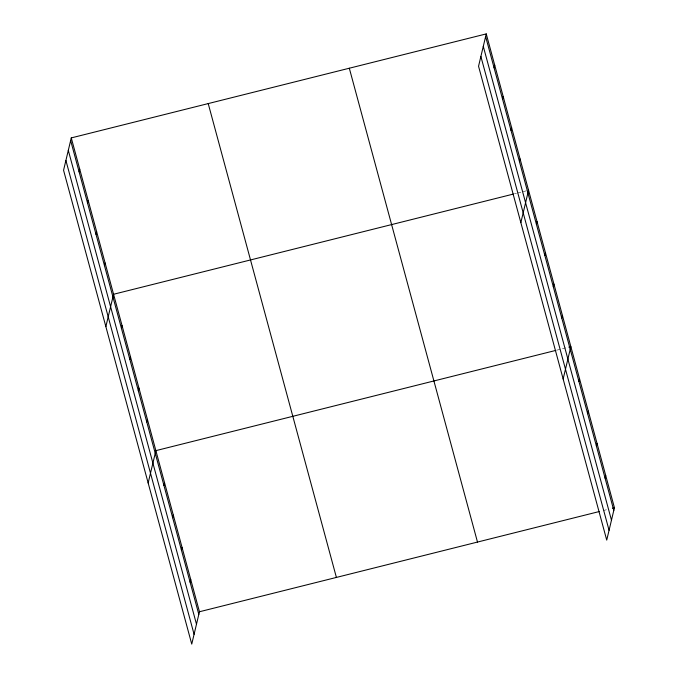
<?xml version="1.0" encoding="UTF-8"?>
<svg xmlns="http://www.w3.org/2000/svg" width="678" height="678" viewBox="0 0 678 678"><rect width="100%" height="100%" fill="white"/><g stroke="black" fill="none" stroke-linecap="round" stroke-linejoin="round"><path stroke-width="0.51" stroke-dasharray="3.39 2.54" d="M514.458 193.798L516.475 193.298M517.475 193.044L526.543 190.772M556.757 350.17L567.833 347.39M603.361 510.517L606.378 509.763"/><path stroke-width="1.02" d="M71.275 137.905L63.562 170.254L191.747 644.1L199.451 611.751L71.275 137.905L486.253 33.9L614.438 507.746L606.725 540.095L478.549 66.249L486.253 33.9M79.097 171.839L79.733 169.178M87.555 203.112L88.191 200.451M96.013 234.385L96.649 231.723M104.48 265.657L105.107 262.996M105.861 326.626L113.573 294.269L513.449 194.052M121.396 328.203L122.032 325.55M129.854 359.476L130.49 356.823M138.32 390.757L138.948 388.096M146.779 422.03L147.414 419.368M148.16 482.99L155.872 450.641L555.748 350.424M163.949 485.524L164.584 482.863M172.67 517.746L173.305 515.085M181.382 549.968L182.018 547.307M190.103 582.19L190.738 579.529M494.084 67.834L494.72 65.173M502.542 99.107L503.178 96.445M511 130.379L511.636 127.718M519.458 161.652L520.094 158.991M520.848 222.621L528.552 190.272M536.383 224.198L537.018 221.545M544.841 255.479L545.476 252.818M553.299 286.752L553.934 284.09M561.765 318.024L562.393 315.363M563.147 378.985L570.859 346.636L568.842 347.144M578.936 381.519L579.571 378.858M587.657 413.741L588.284 411.08M596.369 445.963L597.004 443.302M605.09 478.185L605.717 475.524M199.451 611.751L599.335 511.526M612.42 508.246L614.438 507.746M485.626 36.561L613.802 510.407M483.287 46.358L611.471 520.204M480.88 56.452L609.064 530.298M349.314 68.224L477.49 542.061M208.214 103.581L336.398 577.427M70.639 140.566L198.815 614.404M68.3 150.363L196.484 624.209M65.902 160.457L194.078 634.303"/></g></svg>
